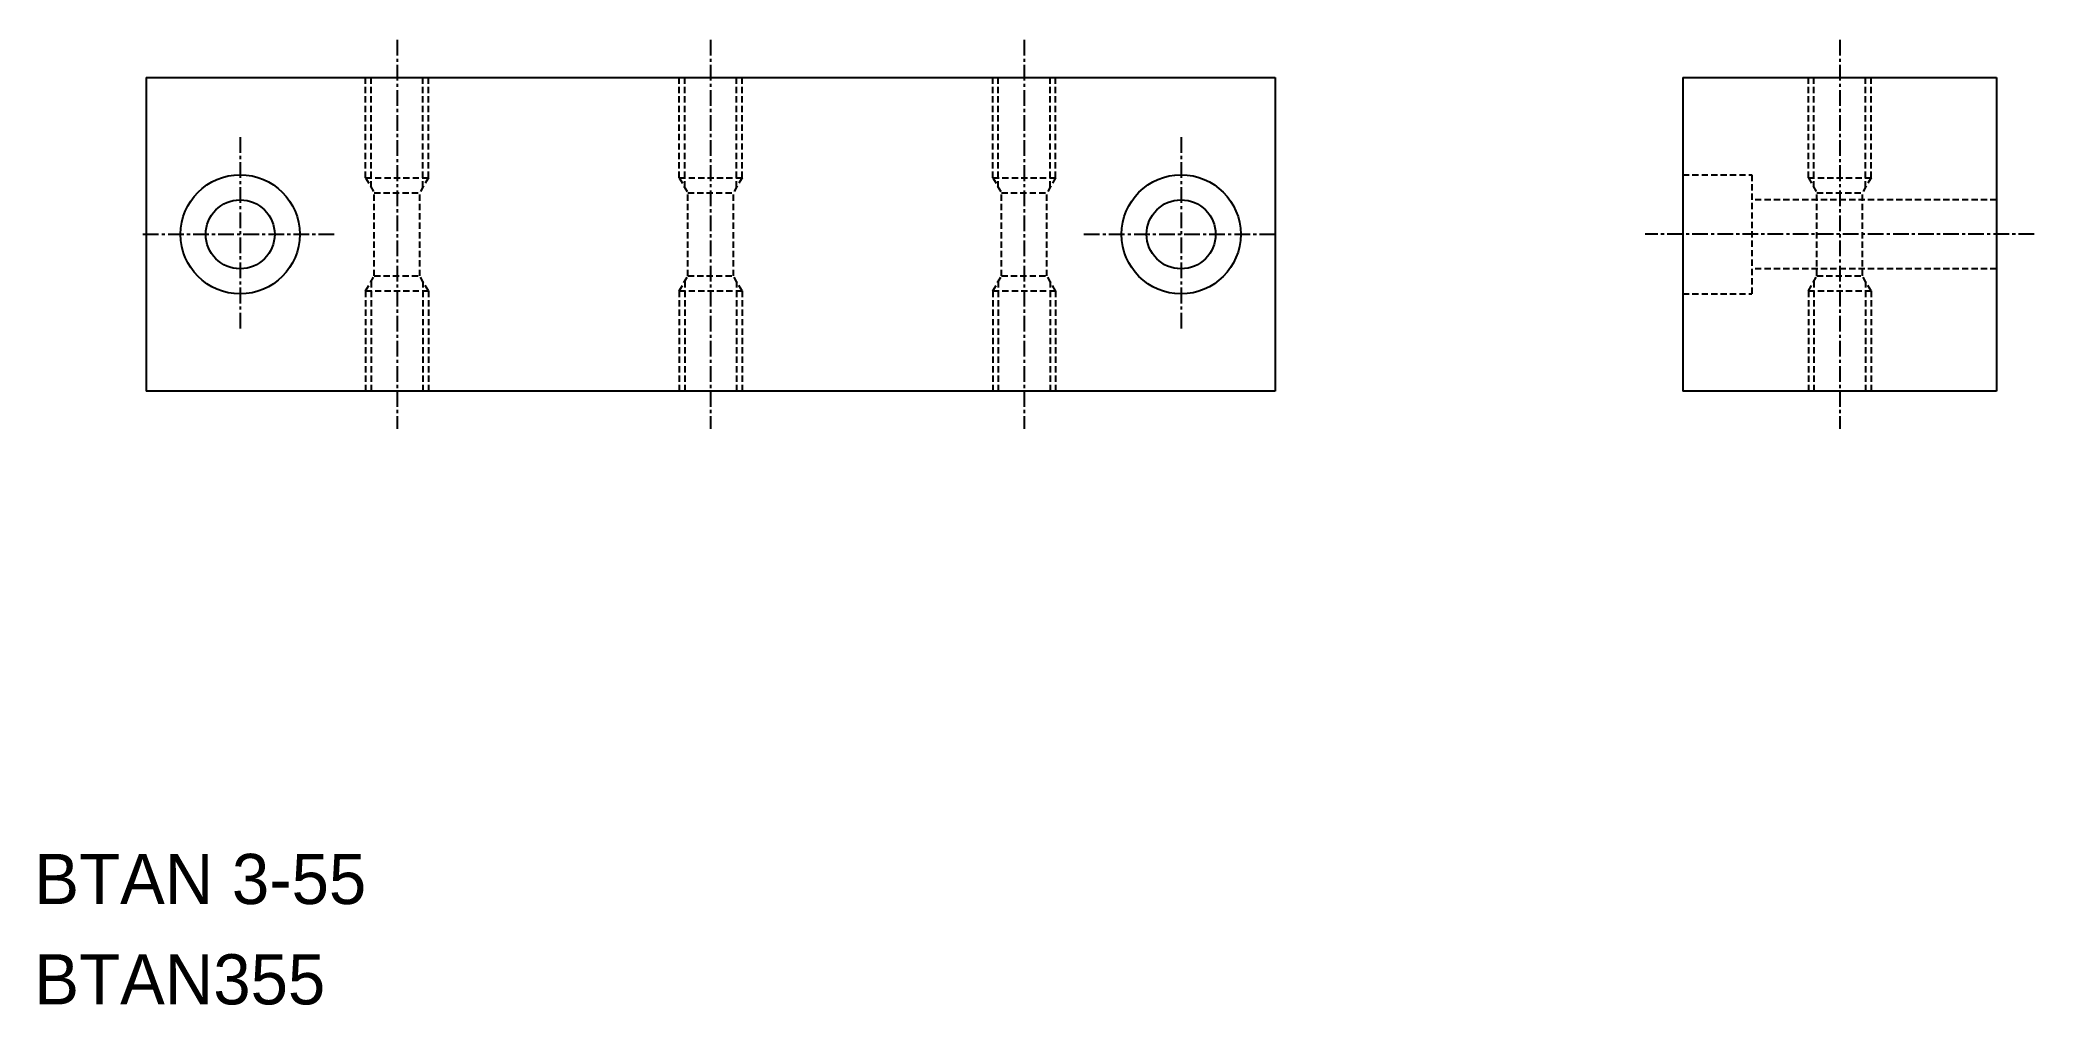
# Model space of a CAD drawing. Extents: x 4119 to 4277, y 16540 to 16617.
import ezdxf

# ---------------------------------------------------------------- set-up
doc = ezdxf.new("R2010")
doc.units = 0
doc.linetypes.add('CENTER', pattern=[2, 1.25, -0.25, 0.25, -0.25])
doc.linetypes.add('DASHED', pattern=[0.75, 0.5, -0.25])
doc.layers.get('0').update_dxf_attribs({"linetype": 'CONTINUOUS'})
doc.layers.add('CENTER', color=1, linetype='CENTER')

msp = doc.modelspace()

# ---------------------------------------------------------------- linework, layer by layer
at = {"color": 7, "linetype": 'CONTINUOUS'}
for p, q in [((4126.99, 16614.23), (4216.99, 16614.23)), ((4126.99, 16614.23), (4126.99, 16589.23)), ((4216.99, 16614.23), (4216.99, 16589.23)), ((4249.49, 16614.23), (4274.49, 16614.23)), ((4274.49, 16614.23), (4274.49, 16589.23)), ((4216.99, 16589.23), (4126.99, 16589.23)), ((4274.49, 16589.23), (4249.49, 16589.23))]:
    msp.add_line(p, q, dxfattribs=at)
at = {"color": 3, "linetype": 'DASHED'}
for p, q in [((4144.49, 16606.23), (4144.49, 16614.23)), ((4144.92, 16605.48), (4144.92, 16614.23)), ((4149.05, 16605.48), (4149.05, 16614.23)), ((4149.49, 16606.23), (4149.49, 16614.23)), ((4169.49, 16606.23), (4169.49, 16614.23)), ((4169.92, 16605.48), (4169.92, 16614.23)), ((4174.05, 16605.48), (4174.05, 16614.23)), ((4174.49, 16606.23), (4174.49, 16614.23)), ((4194.49, 16606.23), (4194.49, 16614.23)), ((4194.92, 16605.48), (4194.92, 16614.23)), ((4199.05, 16605.48), (4199.05, 16614.23)), ((4199.49, 16606.23), (4199.49, 16614.23)), ((4259.49, 16606.23), (4259.49, 16614.23)), ((4259.92, 16605.48), (4259.92, 16614.23)), ((4264.05, 16605.48), (4264.05, 16614.23)), ((4264.49, 16606.23), (4264.49, 16614.23)), ((4144.49, 16606.23), (4145.17, 16605.05)), ((4144.49, 16606.23), (4149.49, 16606.23)), ((4149.49, 16606.23), (4148.8, 16605.05)), ((4169.49, 16606.23), (4174.49, 16606.23)), ((4169.49, 16606.23), (4170.17, 16605.05)), ((4174.49, 16606.23), (4173.8, 16605.05)), ((4194.49, 16606.23), (4195.17, 16605.05)), ((4194.49, 16606.23), (4199.49, 16606.23)), ((4199.49, 16606.23), (4198.8, 16605.05)), ((4249.49, 16606.48), (4254.99, 16606.48)), ((4254.99, 16606.48), (4254.99, 16596.98)), ((4259.49, 16606.23), (4264.49, 16606.23)), ((4259.49, 16606.23), (4260.17, 16605.05)), ((4264.49, 16606.23), (4263.8, 16605.05)), ((4145.17, 16605.05), (4148.8, 16605.05)), ((4145.17, 16598.41), (4145.17, 16605.05)), ((4148.8, 16598.41), (4148.8, 16605.05)), ((4170.17, 16598.41), (4170.17, 16605.05)), ((4170.17, 16605.05), (4173.8, 16605.05)), ((4173.8, 16598.41), (4173.8, 16605.05)), ((4195.17, 16605.05), (4198.8, 16605.05)), ((4195.17, 16598.41), (4195.17, 16605.05)), ((4198.8, 16598.41), (4198.8, 16605.05)), ((4274.49, 16604.48), (4254.99, 16604.48)), ((4260.17, 16598.41), (4260.17, 16605.05)), ((4260.17, 16605.05), (4263.8, 16605.05)), ((4263.8, 16598.41), (4263.8, 16605.05)), ((4274.49, 16598.98), (4254.99, 16598.98)), ((4144.49, 16597.23), (4145.17, 16598.41)), ((4144.92, 16597.98), (4144.92, 16589.23)), ((4145.17, 16598.41), (4148.8, 16598.41)), ((4149.49, 16597.23), (4148.8, 16598.41)), ((4149.05, 16597.98), (4149.05, 16589.23)), ((4169.49, 16597.23), (4170.17, 16598.41)), ((4169.92, 16597.98), (4169.92, 16589.23)), ((4170.17, 16598.41), (4173.8, 16598.41)), ((4174.49, 16597.23), (4173.8, 16598.41)), ((4174.05, 16597.98), (4174.05, 16589.23)), ((4194.49, 16597.23), (4195.17, 16598.41)), ((4194.92, 16597.98), (4194.92, 16589.23)), ((4195.17, 16598.41), (4198.8, 16598.41)), ((4199.49, 16597.23), (4198.8, 16598.41)), ((4199.05, 16597.98), (4199.05, 16589.23)), ((4259.49, 16597.23), (4260.17, 16598.41)), ((4259.92, 16597.98), (4259.92, 16589.23)), ((4260.17, 16598.41), (4263.8, 16598.41)), ((4264.49, 16597.23), (4263.8, 16598.41)), ((4264.05, 16597.98), (4264.05, 16589.23)), ((4144.49, 16597.23), (4149.49, 16597.23)), ((4144.49, 16597.23), (4144.49, 16589.23)), ((4149.49, 16597.23), (4149.49, 16589.23)), ((4169.49, 16597.23), (4169.49, 16589.23)), ((4169.49, 16597.23), (4174.49, 16597.23)), ((4174.49, 16597.23), (4174.49, 16589.23)), ((4194.49, 16597.23), (4199.49, 16597.23)), ((4194.49, 16597.23), (4194.49, 16589.23)), ((4199.49, 16597.23), (4199.49, 16589.23)), ((4249.49, 16596.98), (4254.99, 16596.98)), ((4259.49, 16597.23), (4259.49, 16589.23)), ((4259.49, 16597.23), (4264.49, 16597.23)), ((4264.49, 16597.23), (4264.49, 16589.23))]:
    msp.add_line(p, q, dxfattribs=at)
msp.add_line((4249.49, 16614.23), (4249.49, 16589.23))
at = {"color": 7, "linetype": 'CONTINUOUS'}
for centre, radius in [((4134.49, 16601.73), 4.75), ((4209.49, 16601.73), 4.75), ((4134.49, 16601.73), 2.75), ((4209.49, 16601.73), 2.75)]:
    msp.add_circle(centre, radius, dxfattribs=at)
at = {"layer": 'CENTER', "color": 1, "linetype": 'CENTER'}
for p, q in [((4146.99, 16617.23), (4146.99, 16586.23)), ((4171.99, 16617.23), (4171.99, 16586.23)), ((4196.99, 16617.23), (4196.99, 16586.23)), ((4261.99, 16617.23), (4261.99, 16586.23)), ((4134.49, 16609.48), (4134.49, 16593.98)), ((4209.49, 16609.48), (4209.49, 16593.98)), ((4126.74, 16601.73), (4142.24, 16601.73)), ((4201.74, 16601.73), (4217.24, 16601.73)), ((4277.49, 16601.73), (4246.49, 16601.73))]:
    msp.add_line(p, q, dxfattribs=at)

# ---------------------------------------------------------------- texts
at = {"color": 7, "linetype": 'CONTINUOUS'}
for s, p in [('BTAN 3-55', (4118.08, 16548.35)), ('BTAN355', (4118.08, 16540.35))]:
    msp.add_text(s, height=4, dxfattribs=at).set_placement(p)

doc.saveas('drawing.dxf')
